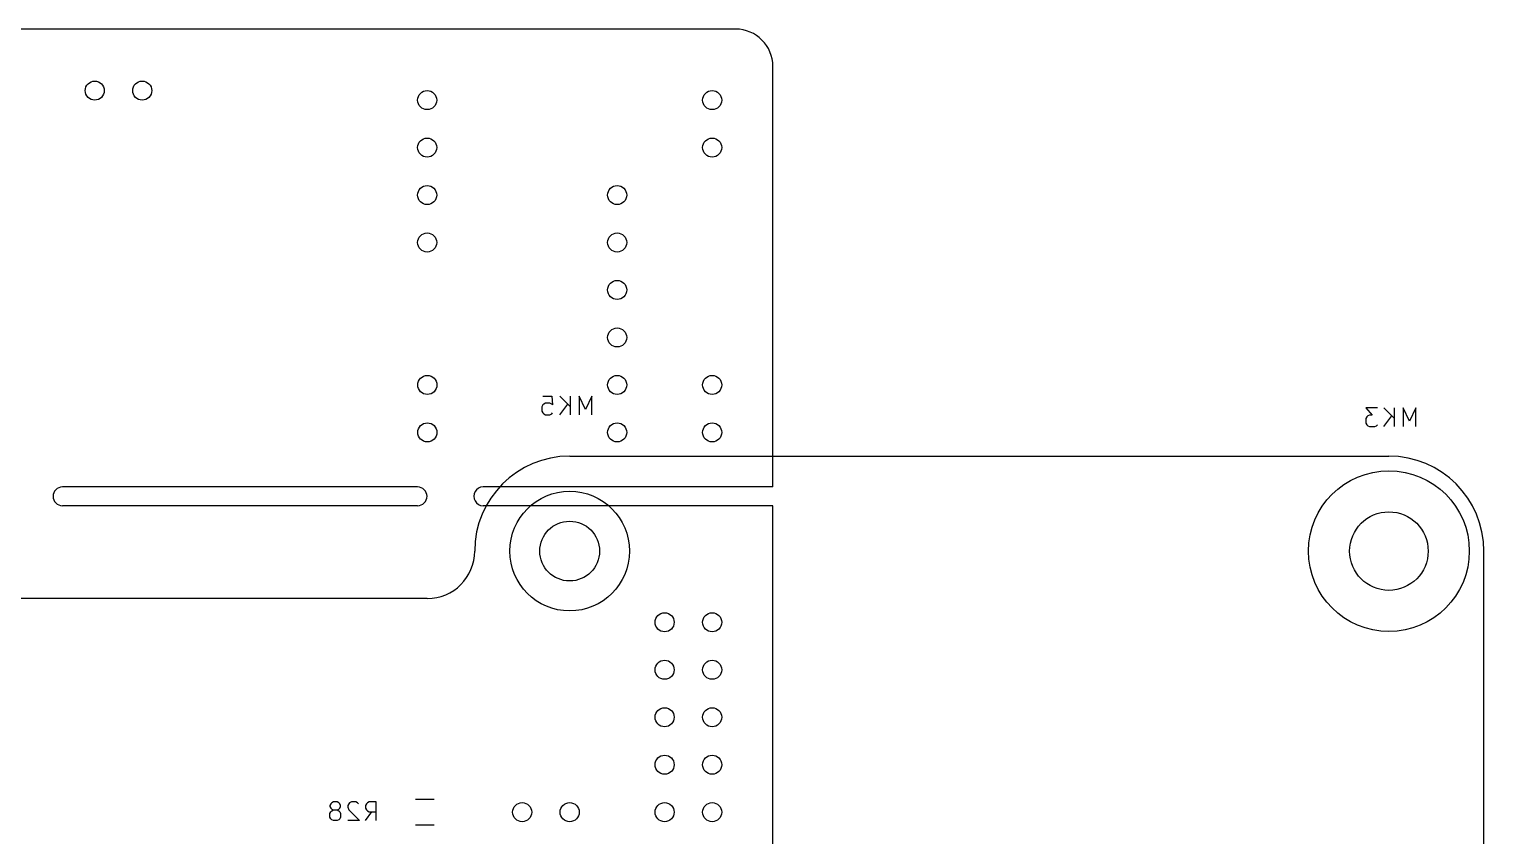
# Model space of a CAD drawing. Extents: x -21 to 324, y -93 to 158.
# Drawn here: x 165.8 to 243.6, y 35.7 to 78.8 of the extents above; entities that cross this region are included whole.
import ezdxf

# ---------------------------------------------------------------- set-up
doc = ezdxf.new("R2010")
doc.units = 0
doc.header["$LTSCALE"] = 10
doc.layers.add('BLACK', color=7, linetype='CONTINUOUS')
doc.layers.add('Layer_1', color=7, linetype='CONTINUOUS')

msp = doc.modelspace()

# ---------------------------------------------------------------- linework, layer by layer
at = {"layer": 'BLACK', "color": 7, "linetype": 'CONTINUOUS'}
for p, q in [((203.615, 78.83), (137.615, 78.83)), ((205.615, 54.33), (205.615, 76.83)), ((193.308, 59.195), (193.785, 59.195)), ((193.785, 59.195), (193.832, 58.718)), ((194.213, 59.195), (194.785, 58.623)), ((194.785, 58.195), (194.785, 59.195)), ((195.594, 58.48), (195.261, 59.195)), ((195.261, 59.195), (195.261, 58.195)), ((195.928, 59.195), (195.594, 58.48)), ((195.928, 58.195), (195.928, 59.195)), ((193.308, 58.718), (193.261, 58.623)), ((193.261, 58.623), (193.261, 58.385)), ((193.261, 58.385), (193.308, 58.29)), ((193.356, 58.766), (193.308, 58.718)), ((193.451, 58.814), (193.356, 58.766)), ((193.689, 58.814), (193.451, 58.814)), ((193.785, 58.766), (193.689, 58.814)), ((193.832, 58.718), (193.785, 58.766)), ((194.213, 58.195), (194.642, 58.766)), ((237.949, 58.56), (237.33, 58.56)), ((237.33, 58.56), (237.663, 58.179)), ((238.282, 58.56), (238.854, 57.988)), ((238.854, 57.56), (238.854, 58.56)), ((239.663, 57.845), (239.33, 58.56)), ((239.33, 58.56), (239.33, 57.56)), ((239.996, 58.56), (239.663, 57.845)), ((239.996, 57.56), (239.996, 58.56)), ((193.308, 58.29), (193.356, 58.242)), ((193.356, 58.242), (193.451, 58.195)), ((193.451, 58.195), (193.689, 58.195)), ((193.689, 58.195), (193.785, 58.242)), ((193.785, 58.242), (193.832, 58.29)), ((237.377, 58.083), (237.33, 57.988)), ((237.33, 57.988), (237.33, 57.75)), ((237.33, 57.75), (237.377, 57.655)), ((237.425, 58.131), (237.377, 58.083)), ((237.377, 57.655), (237.425, 57.607)), ((237.52, 58.179), (237.425, 58.131)), ((237.425, 57.607), (237.52, 57.56)), ((237.663, 58.179), (237.52, 58.179)), ((237.806, 57.56), (237.901, 57.607)), ((237.901, 57.607), (237.949, 57.655)), ((238.282, 57.56), (238.711, 58.131)), ((237.52, 57.56), (237.806, 57.56)), ((194.745, 55.98), (238.56, 55.98)), ((186.615, 54.33), (167.615, 54.33)), ((205.615, 54.33), (190.115, 54.33)), ((186.615, 53.33), (167.615, 53.33)), ((205.615, 53.33), (190.115, 53.33)), ((205.615, -52.51), (205.615, 53.33)), ((243.64, -50.7), (243.64, 50.9)), ((187.125, 48.36), (155.284, 48.36)), ((181.974, 37.382), (181.926, 37.287)), ((182.021, 37.43), (181.974, 37.382)), ((182.117, 37.478), (182.021, 37.43)), ((182.307, 37.478), (182.117, 37.478)), ((182.402, 37.43), (182.307, 37.478)), ((182.45, 37.382), (182.402, 37.43)), ((182.497, 37.287), (182.45, 37.382)), ((182.926, 37.382), (182.878, 37.287)), ((182.974, 37.43), (182.926, 37.382)), ((183.069, 37.478), (182.974, 37.43)), ((183.307, 37.478), (183.069, 37.478)), ((183.402, 37.43), (183.307, 37.478)), ((183.45, 37.382), (183.402, 37.43)), ((183.878, 37.382), (183.831, 37.287)), ((183.926, 37.43), (183.878, 37.382)), ((184.021, 37.478), (183.926, 37.43)), ((184.402, 37.478), (184.021, 37.478)), ((184.402, 36.478), (184.402, 37.478)), ((187.498, 37.61), (186.498, 37.61)), ((181.926, 37.287), (181.926, 37.24)), ((181.926, 37.24), (181.974, 37.144)), ((181.926, 36.859), (181.974, 36.954)), ((181.926, 36.668), (181.926, 36.859)), ((181.974, 36.573), (181.926, 36.668)), ((181.974, 37.144), (182.021, 37.097)), ((181.974, 36.954), (182.021, 37.001)), ((182.021, 36.525), (181.974, 36.573)), ((182.021, 37.097), (182.117, 37.049)), ((182.021, 37.001), (182.117, 37.049)), ((182.117, 37.049), (182.307, 37.049)), ((182.307, 37.049), (182.402, 37.097)), ((182.307, 37.049), (182.402, 37.001)), ((182.402, 37.097), (182.45, 37.144)), ((182.402, 37.001), (182.45, 36.954)), ((182.45, 36.573), (182.402, 36.525)), ((182.45, 37.144), (182.497, 37.24)), ((182.45, 36.954), (182.497, 36.859)), ((182.497, 36.668), (182.45, 36.573)), ((182.497, 37.24), (182.497, 37.287)), ((182.497, 36.859), (182.497, 36.668)), ((182.878, 37.287), (182.878, 37.192)), ((182.878, 37.192), (182.926, 37.049)), ((182.926, 37.049), (183.498, 36.478)), ((183.831, 37.287), (183.831, 37.144)), ((183.831, 37.144), (183.878, 37.049)), ((183.831, 36.478), (184.164, 36.954)), ((183.878, 37.049), (183.926, 37.001)), ((183.926, 37.001), (184.021, 36.954)), ((184.021, 36.954), (184.402, 36.954)), ((182.117, 36.478), (182.021, 36.525)), ((182.307, 36.478), (182.117, 36.478)), ((182.402, 36.525), (182.307, 36.478)), ((183.498, 36.478), (182.878, 36.478)), ((186.498, 36.25), (187.498, 36.25))]:
    msp.add_line(p, q, dxfattribs=at)
for centre, radius in [((169.345, 75.538), 0.51), ((171.885, 75.538), 0.51), ((187.125, 75.03), 0.51), ((202.365, 75.03), 0.51), ((187.125, 72.49), 0.51), ((202.365, 72.49), 0.51), ((187.125, 69.95), 0.51), ((197.285, 69.95), 0.51), ((187.125, 67.41), 0.51), ((197.285, 67.41), 0.51), ((197.285, 64.87), 0.51), ((197.285, 62.33), 0.51), ((187.133, 59.79), 0.51), ((197.285, 59.79), 0.51), ((202.365, 59.79), 0.51), ((187.133, 57.25), 0.51), ((197.285, 57.25), 0.51), ((202.365, 57.25), 0.51), ((238.56, 50.9), 4.3), ((194.745, 50.9), 3.2), ((194.745, 50.9), 1.6), ((199.825, 47.09), 0.51), ((202.365, 47.09), 0.51), ((199.825, 44.55), 0.51), ((202.365, 44.55), 0.51), ((199.825, 42.01), 0.51), ((202.365, 42.01), 0.51), ((199.825, 39.47), 0.51), ((202.365, 39.47), 0.51), ((192.205, 36.93), 0.51), ((194.745, 36.93), 0.51), ((199.825, 36.93), 0.51), ((202.365, 36.93), 0.51)]:
    msp.add_circle(centre, radius, dxfattribs=at)
for centre, radius, start, end in [((203.615, 76.83), 2, 0, 90), ((194.745, 50.9), 5.08, 90, 180), ((238.56, 50.9), 5.08, 0, 90), ((167.615, 53.83), 0.5, 90, 270), ((186.615, 53.83), 0.5, 270, 90), ((190.115, 53.83), 0.5, 89.9998, 270.0003), ((187.125, 50.9), 2.54, 270, 0)]:
    msp.add_arc(centre, radius, start, end, dxfattribs=at)
at = {"layer": 'Layer_1', "color": 1, "linetype": 'CONTINUOUS'}
msp.add_circle((238.56, 50.9), 2.1, dxfattribs=at)

doc.saveas('drawing.dxf')
